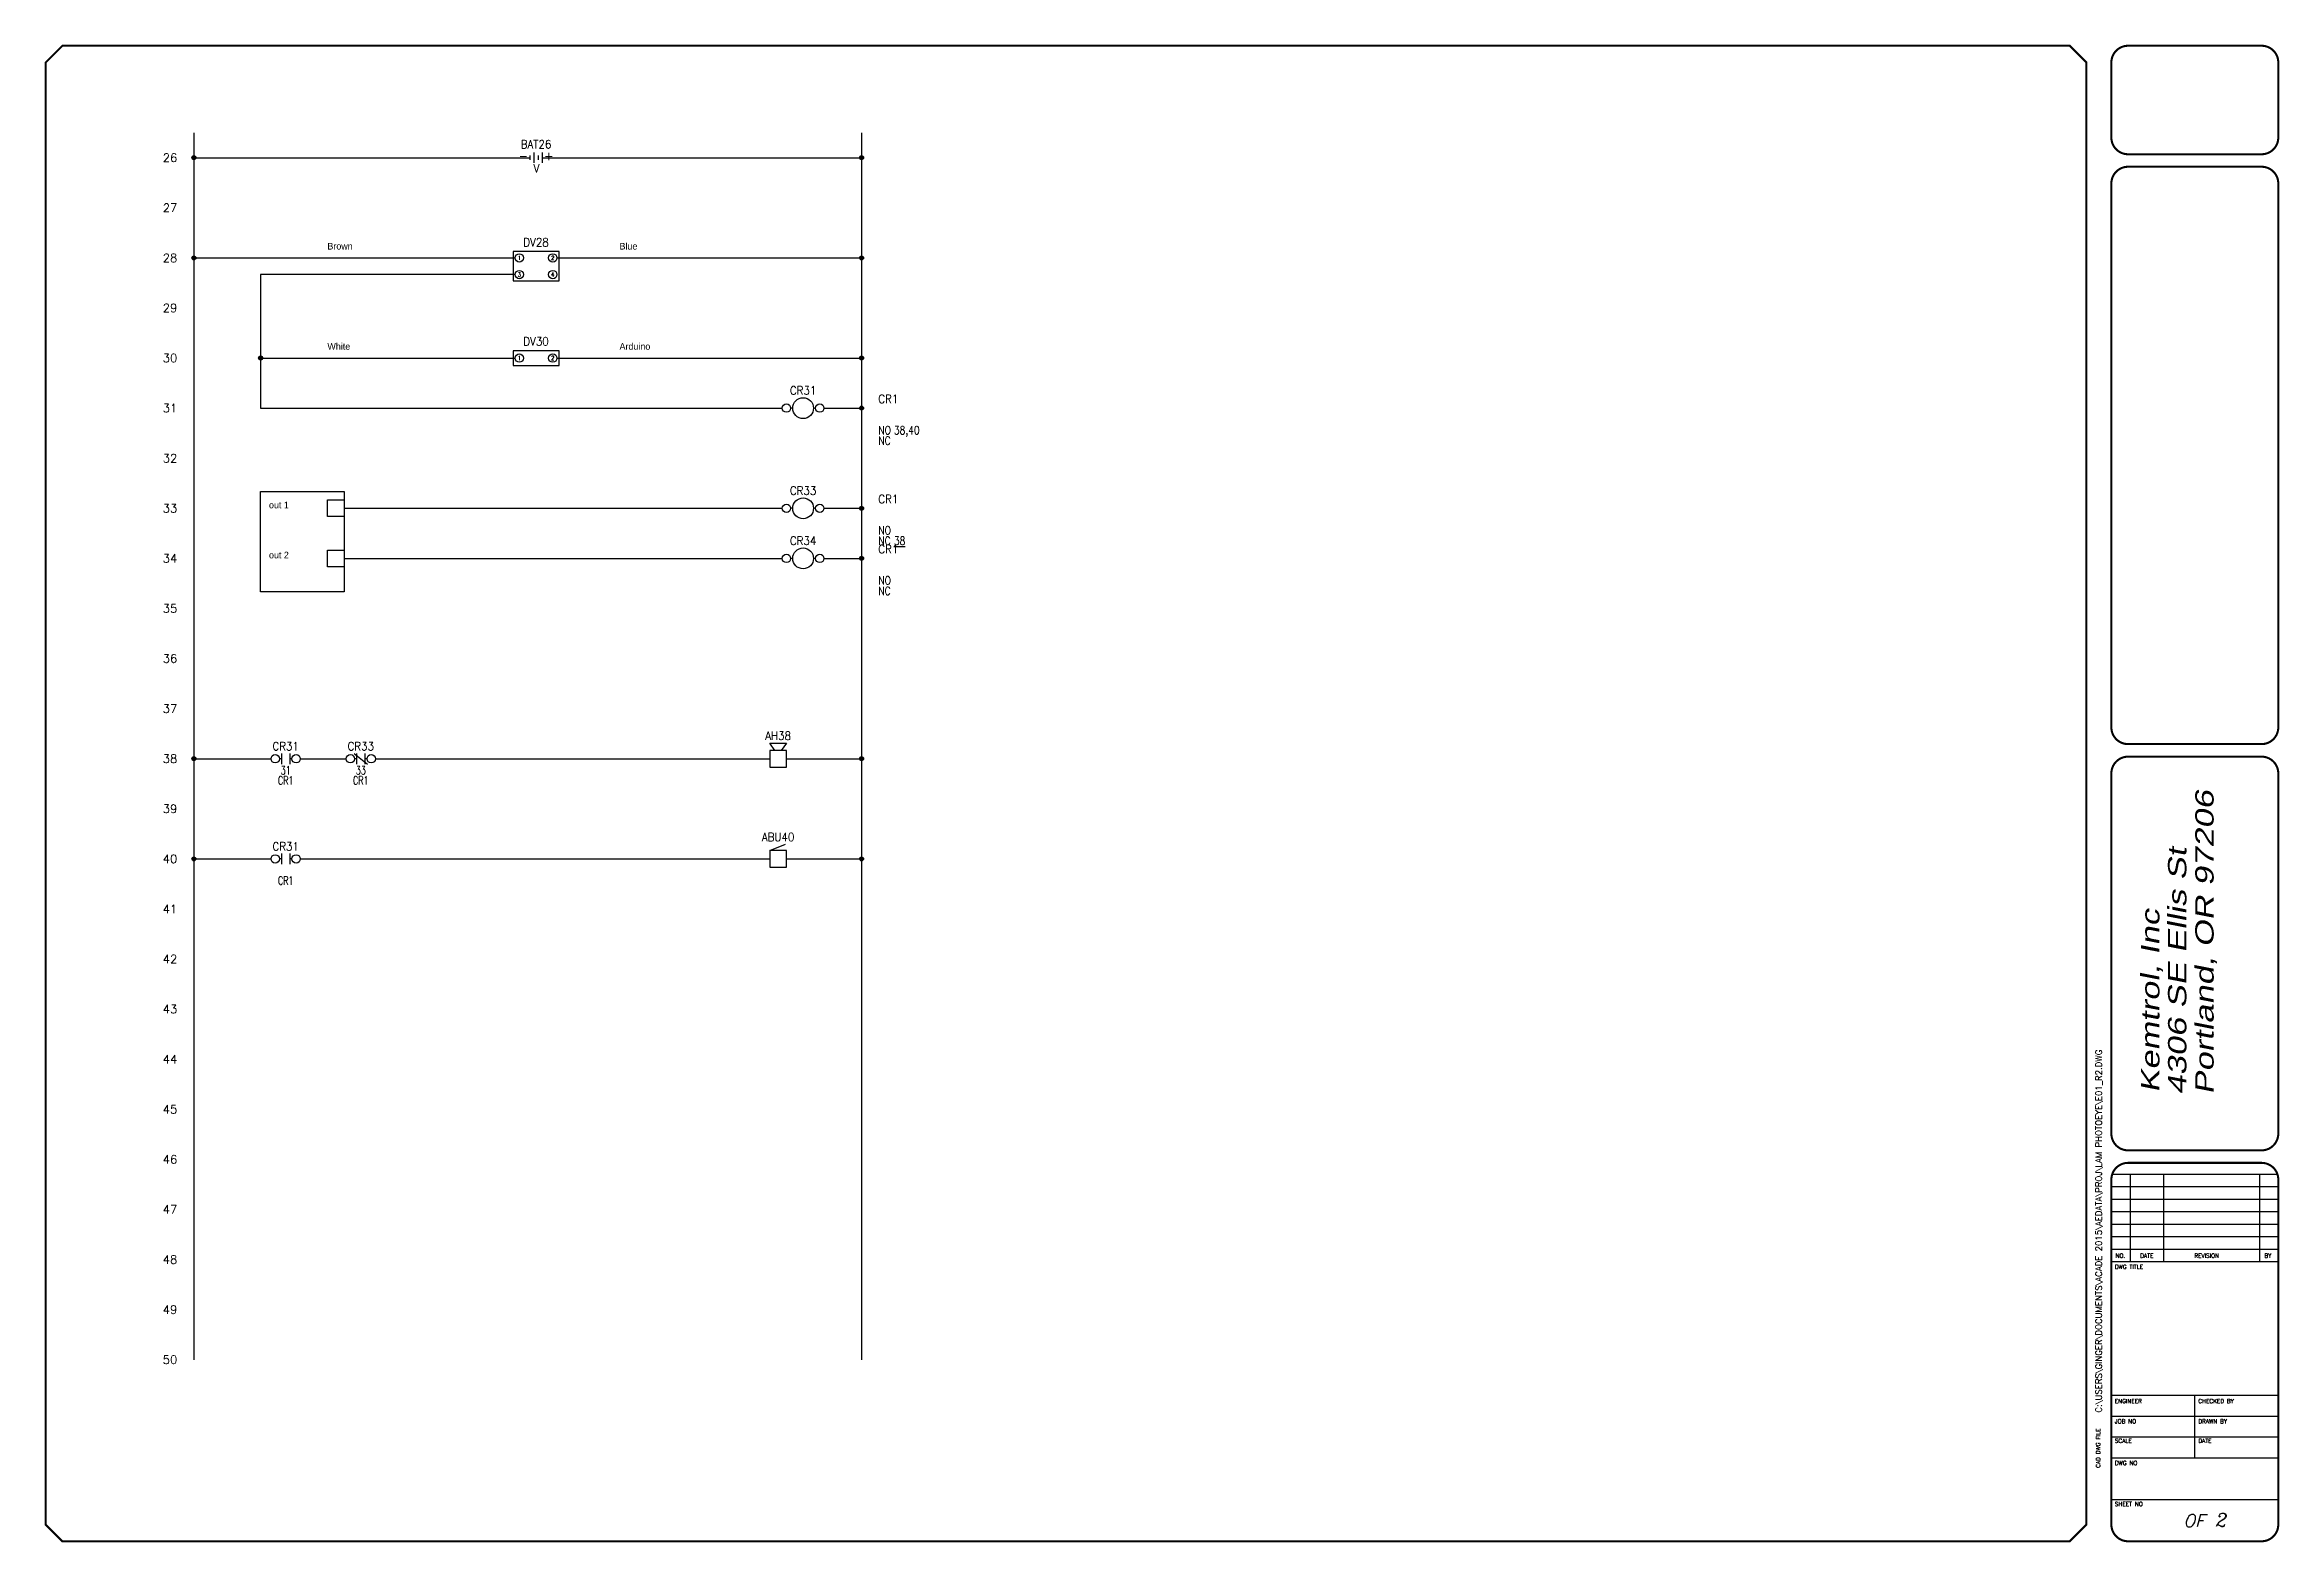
# Model space of a CAD drawing. Header units: inches. Extents: x 0 to 33.5, y 0 to 22.4.
import ezdxf
from ezdxf.enums import TextEntityAlignment as Align

# ---------------------------------------------------------------- set-up
doc = ezdxf.new("R2010")
doc.units = ezdxf.units.IN
doc.header["$MEASUREMENT"] = 0
for name, color, linetype in [('DESC', 150, 'Continuous'), ('DESCCHILD', 20, 'Continuous'), ('LOGO1', 20, 'Continuous'), ('MISC', 7, 'Continuous'), ('SYMS', 7, 'Continuous'), ('TAGS', 150, 'Continuous'), ('TERMS', 123, 'Continuous'), ('TITLE', 7, 'Continuous'), ('WIRES', 7, 'Continuous'), ('XREF', 7, 'Continuous'), ('XREFCHILD', 134, 'Continuous')]:
    doc.layers.add(name, color=color, linetype=linetype)
doc.styles.add('ITALIC', font='ITALIC')
doc.styles.add('M12', font='tt0009m_.ttf', dxfattribs={"oblique": 5})
doc.styles.add('SIMPLEX', font='SIMPLEX')
doc.styles.add('WD', font='romans.shx')

# ---------------------------------------------------------------- blocks, each defined once
blk = doc.blocks.new('NO_NUM_acade_title')
at = {"layer": 'TITLE'}
for p, q in [((30.594, 22.177), (30.594, 20.781)), ((30.969, 5.531), (33.469, 5.531)), ((31.25, 5.531), (31.25, 4.219)), ((31.75, 5.531), (31.75, 4.219)), ((33.188, 5.531), (33.188, 4.219)), ((30.969, 5.344), (33.469, 5.344)), ((30.969, 5.156), (33.469, 5.156)), ((30.969, 4.969), (33.469, 4.969)), ((30.969, 4.781), (33.469, 4.781)), ((30.969, 4.594), (33.469, 4.594)), ((30.969, 4.406), (33.469, 4.406)), ((30.969, 4.219), (33.469, 4.219)), ((30.594, 0.281), (30.594, 2.214)), ((30.969, 2.219), (33.469, 2.219)), ((32.219, 1.281), (32.219, 2.219)), ((30.969, 1.906), (33.469, 1.906)), ((30.969, 1.594), (33.469, 1.594)), ((30.969, 1.281), (33.469, 1.281)), ((30.969, 0.656), (33.469, 0.656))]:
    blk.add_line(p, q, dxfattribs=at)
at = {"layer": 'TITLE', "const_width": 0.0312}
blk.add_lwpolyline([(30.594, 0.281), (30.594, 22.177), (30.344, 22.427), (0.281, 22.427), (0.031, 22.177), (0.031, 0.281), (0.281, 0.031), (30.344, 0.031)], close=True, dxfattribs=at)
for points in [[(31.219, 22.427, 0.414214), (30.969, 22.177, 0.414214)], [(33.469, 22.177, 0.414214), (33.219, 22.427, 0.414214)], [(30.969, 21.052, 0.414214), (31.219, 20.802, 0.414214)], [(33.219, 20.802, 0.414214), (33.469, 21.052, 0.414214)], [(31.219, 20.615, 0.414214), (30.969, 20.365, 0.414214)], [(33.469, 20.365, 0.414214), (33.219, 20.615, 0.414214)], [(30.969, 12.219, 0.414214), (31.219, 11.969, 0.414214)], [(33.219, 11.969, 0.414214), (33.469, 12.219, 0.414214)], [(31.219, 11.781, 0.414214), (30.969, 11.531, 0.414214)], [(33.469, 11.531, 0.414214), (33.219, 11.781, 0.414214)], [(30.969, 6.135, 0.414214), (31.219, 5.885, 0.414214)], [(33.219, 5.885, 0.414214), (33.469, 6.135, 0.414214)], [(31.219, 5.698, 0.414214), (30.969, 5.448, 0.414214)], [(33.469, 5.448, 0.414214), (33.219, 5.698, 0.414214)], [(30.969, 0.281, 0.414214), (31.219, 0.031, 0.414214)], [(33.219, 0.031, 0.414214), (33.469, 0.281, 0.414214)]]:
    blk.add_lwpolyline(points, format="xyb", dxfattribs=at)
for points in [[(33.219, 22.427), (31.219, 22.427)], [(30.969, 22.177), (30.969, 21.052)], [(33.469, 22.177), (33.469, 21.052)], [(33.219, 20.802), (31.219, 20.802)], [(33.219, 20.615), (31.219, 20.615)], [(30.969, 20.365), (30.969, 12.219)], [(33.469, 20.365), (33.469, 12.219)], [(31.219, 11.969), (33.219, 11.969)], [(31.219, 11.781), (33.219, 11.781)], [(31.219, 5.885), (33.219, 5.885)], [(31.219, 5.698), (33.219, 5.698)], [(30.969, 5.448), (30.969, 0.281)], [(33.469, 5.448), (33.469, 0.281)], [(31.219, 0.031), (33.219, 0.031)]]:
    blk.add_lwpolyline(points, dxfattribs=at)
at = {"layer": 'TITLE', "color": 7, "const_width": 0.0312}
for points in [[(30.969, 11.531), (30.969, 6.135)], [(33.469, 11.531), (33.469, 6.135)]]:
    blk.add_lwpolyline(points, dxfattribs=at)
at = {"layer": 'TITLE', "color": 1, "style": 'SIMPLEX'}
for s, p in [('DWG TITLE', (31.021, 4.109)), ('ENGINEER', (31.021, 2.099)), ('CHECKED BY', (32.271, 2.099)), ('JOB NO', (31.021, 1.797)), ('DRAWN BY', (32.271, 1.797)), ('SCALE', (31.021, 1.505)), ('DATE', (32.271, 1.505)), ('DWG NO', (31.021, 1.172)), ('SHEET NO', (31.021, 0.557))]:
    blk.add_text(s, height=0.0625, dxfattribs=at).set_placement(p)
at = {"layer": 'TITLE', "color": 1}
for s, height, style, p in [('NO.', 0.0625, 'SIMPLEX', (31.104, 4.307)), ('DATE', 0.0625, 'SIMPLEX', (31.5, 4.307)), ('REVISION', 0.0625, 'SIMPLEX', (32.396, 4.307)), ('BY', 0.0625, 'SIMPLEX', (33.313, 4.307)), ('OF', 0.1875, 'ITALIC', (32.208, 0.339))]:
    blk.add_text(s, height=height, dxfattribs=dict(at, style=style)).set_placement(p, align=Align.MIDDLE)
at = {"layer": 'TITLE', "color": 1, "style": 'SIMPLEX'}
blk.add_text('CAD DWG FILE', height=0.0625, rotation=90, dxfattribs=at).set_placement((30.802, 1.13))
at = {"layer": 'TITLE', "color": 1, "style": 'ITALIC'}
for tag, height, p in [('TITLE#1', 0.125, (32.156, 3.406)), ('TITLE#2', 0.125, (32.156, 3.204)), ('TITLE#3', 0.125, (32.156, 3.001)), ('TITLE#4', 0.125, (32.156, 2.799)), ('DWG#', 0.2, (32.156, 0.826))]:
    blk.add_attdef(tag, text='', height=height, dxfattribs=at).set_placement(p, align=Align.CENTER)
at = {"layer": 'TITLE', "color": 1, "style": 'SIMPLEX'}
blk.add_attdef('CAD#', (30.826, 1.958), '', height=0.0938, rotation=90, dxfattribs=at)
at = {"layer": 'TITLE', "color": 1}
for tag, p, height, style in [('ENGINEER', (31.237, 1.958), 0.0938, 'ITALIC'), ('CHKDBY', (32.424, 1.958), 0.0938, 'ITALIC'), ('JOB#', (31.464, 1.644), 0.0938, 'SIMPLEX'), ('DRAWNBY', (32.494, 1.644), 0.0938, 'ITALIC'), ('SCALE', (31.353, 1.344), 0.0938, 'SIMPLEX'), ('DATE', (32.408, 1.344), 0.0938, 'SIMPLEX'), ('SHTS', (32.532, 0.25), 0.2, 'ITALIC')]:
    blk.add_attdef(tag, p, '', height=height, dxfattribs=dict(at, style=style))
at = {"layer": 'TITLE', "color": 1, "style": 'ITALIC'}
blk.add_attdef('SH#', text='', height=0.2, dxfattribs=at).set_placement((31.881, 0.25), align=Align.RIGHT)
at = {"layer": 'TITLE', "color": 7, "flags": 9}
blk.add_attdef('WD_TB', (31.219, 0.031), '', height=0.125, dxfattribs=at)
blk = doc.blocks.new('WD_MLRH')
at = {"style": 'WD'}
blk.add_attdef('RUNGFIRST', text='', height=0.125, dxfattribs=at).set_placement((-0.25, 0), align=Align.MIDDLE_RIGHT)
at = {"style": 'WD', "flags": 1}
for tag, p in [('WIRE-START', (-0.25, -0.356)), ('RUNGHORV', (-0.25, -0.127)), ('WIREMODE', (-0.25, -0.281)), ('RUNGDIST', (-0.25, -0.2)), ('RUNGCNT', (-0.25, -0.237)), ('RUNGINC', (-0.25, -0.163)), ('WIREFMT', (-0.25, -0.321)), ('WIRE-GSUF', (-0.25, -0.396)), ('PH3SPACE', (-0.25, -0.437))]:
    blk.add_attdef(tag, text='', height=0.025, dxfattribs=at).set_placement(p, align=Align.RIGHT)
blk = doc.blocks.new('WDDOT')
for radius in [0.03, 0.0187, 0.00929]:
    blk.add_circle((0, 0), radius)
blk = doc.blocks.new('HBA1')
for p, q in [((-0.094, 0.031), (-0.094, -0.031)), ((-0.031, 0.078), (-0.031, -0.078)), ((0.031, 0.031), (0.031, -0.031)), ((0.094, 0.078), (0.094, -0.078))]:
    blk.add_line(p, q)
at = {"style": 'WD'}
for tag, width, p in [('INST', 0.7, (0.006, 0.466)), ('LOC', 0.7, (0.006, 0.296)), ('TAG1', 0.9, (0, 0.14)), ('RATING1', 0.9, (0.006, -0.219)), ('DESC1', 0.7, (0, -0.375)), ('DESC2', 0.7, (0, -0.531))]:
    blk.add_attdef(tag, text='', height=0.125, dxfattribs=dict(at, width=width)).set_placement(p, align=Align.CENTER)
at = {"linetype": 'Continuous', "style": 'WD'}
blk.add_attdef('TERM01', text='', height=0.125, dxfattribs=at).set_placement((-0.122, 0.09), align=Align.TOP_RIGHT)
at = {"style": 'WD', "flags": 1}
for tag, p in [('X4TERM01', (-0.094, 0)), ('X1TERM02', (0.094, 0))]:
    blk.add_attdef(tag, p, '', height=0.0125, dxfattribs=at)
at = {"linetype": 'Continuous', "style": 'WD', "flags": 9}
blk.add_attdef('ASSYCODE', text='', height=0.01, dxfattribs=at).set_placement((0.001, 0.059), align=Align.CENTER)
at = {"style": 'WD', "flags": 9}
blk.add_attdef('FAMILY', text='', height=0.01, dxfattribs=at).set_placement((-0.005, 0.107), align=Align.CENTER)
at = {"linetype": 'Continuous', "style": 'WD', "flags": 1}
for tag, p in [('MFG', (0, 0.078)), ('CAT', (0, 0.097))]:
    blk.add_attdef(tag, text='', height=0.01, dxfattribs=at).set_placement(p, align=Align.MIDDLE)
at = {"linetype": 'Continuous', "style": 'WD'}
blk.add_attdef('TERM02', text='', height=0.125, dxfattribs=at).set_placement((0.122, 0.09), align=Align.TOP_LEFT)
blk = doc.blocks.new('HDV1TF')
for p, q in [((0.344, 0.094), (-0.344, 0.094)), ((-0.344, 0.094), (-0.344, -0.344)), ((0.344, -0.344), (0.344, 0.094)), ((-0.344, -0.344), (0.344, -0.344))]:
    blk.add_line(p, q)
for centre in [(-0.25, 0), (0.25, 0), (-0.25, -0.25), (0.25, -0.25)]:
    blk.add_circle(centre, 0.0625)
at = {"style": 'WD'}
for tag, width, p in [('INST', 0.7, (0.006, 0.497)), ('LOC', 0.7, (0.006, 0.327)), ('TAG1', 0.9, (0, 0.171)), ('RATING2', 0.7, (0, -0.219)), ('DESC1', 0.7, (0, -0.543)), ('DESC2', 0.7, (0, -0.699)), ('XREF', 0.7, (0, -0.856))]:
    blk.add_attdef(tag, text='', height=0.125, dxfattribs=dict(at, width=width)).set_placement(p, align=Align.CENTER)
at = {"linetype": 'Continuous', "style": 'WD', "width": 0.8, "flags": 8}
for tag, p in [('TERM01', (-0.25, 0)), ('TERM02', (0.25, 0)), ('TERM03', (-0.25, -0.25)), ('TERM04', (0.25, -0.25))]:
    blk.add_attdef(tag, text='', height=0.0625, dxfattribs=at).set_placement(p, align=Align.MIDDLE)
at = {"style": 'WD', "flags": 1}
for tag, p in [('X4TERM01', (-0.312, 0)), ('X2TERM01', (-0.25, 0.062)), ('X2TERM02', (0.25, 0.062)), ('X1TERM02', (0.312, 0)), ('X4TERM03', (-0.312, -0.25)), ('X8TERM03', (-0.25, -0.312)), ('X8TERM04', (0.25, -0.312)), ('X1TERM04', (0.312, -0.25))]:
    blk.add_attdef(tag, p, '', height=0.0125, dxfattribs=at)
at = {"style": 'WD', "width": 0.7}
blk.add_attdef('RATING1', text='', height=0.125, dxfattribs=at).set_placement((0, 0), align=Align.MIDDLE)
at = {"linetype": 'Continuous', "style": 'WD', "flags": 9}
blk.add_attdef('ASSYCODE', text='', height=0.01, dxfattribs=at).set_placement((0, 0.078), align=Align.CENTER)
at = {"style": 'WD', "flags": 9}
blk.add_attdef('FAMILY', text='', height=0.01, dxfattribs=at).set_placement((-0.005, 0.139), align=Align.CENTER)
at = {"linetype": 'Continuous', "style": 'WD', "flags": 1}
for tag, p in [('MFG', (0, 0.109)), ('CAT', (0, 0.128))]:
    blk.add_attdef(tag, text='', height=0.01, dxfattribs=at).set_placement(p, align=Align.MIDDLE)
blk = doc.blocks.new('HDV1T6')
for p, q in [((0.344, 0.109), (-0.344, 0.109)), ((-0.344, 0.109), (-0.344, -0.109)), ((0.344, -0.109), (0.344, 0.109)), ((-0.344, -0.109), (0.344, -0.109))]:
    blk.add_line(p, q)
for centre in [(-0.25, 0), (0.25, 0)]:
    blk.add_circle(centre, 0.0625)
at = {"style": 'WD'}
for tag, width, p in [('INST', 0.7, (0.006, 0.669)), ('RATING2', 0.7, (0, 0.343)), ('LOC', 0.7, (0.006, 0.499)), ('TAG1', 0.9, (0, 0.187)), ('DESC1', 0.7, (0, -0.309)), ('DESC2', 0.7, (0, -0.465)), ('XREF', 0.7, (0, -0.621))]:
    blk.add_attdef(tag, text='', height=0.125, dxfattribs=dict(at, width=width)).set_placement(p, align=Align.CENTER)
at = {"linetype": 'Continuous', "style": 'WD', "width": 0.8, "flags": 8}
for tag, p in [('TERM01', (-0.25, 0)), ('TERM02', (0.25, 0))]:
    blk.add_attdef(tag, text='', height=0.0625, dxfattribs=at).set_placement(p, align=Align.MIDDLE)
at = {"style": 'WD', "flags": 1}
for tag, p in [('X4TERM01', (-0.312, 0)), ('X2TERM01', (-0.25, 0.062)), ('X2TERM02', (0.25, 0.062)), ('X1TERM02', (0.312, 0)), ('X8TERM01', (-0.25, -0.062)), ('X8TERM02', (0.25, -0.062))]:
    blk.add_attdef(tag, p, '', height=0.0125, dxfattribs=at)
at = {"style": 'WD', "width": 0.7}
blk.add_attdef('RATING1', text='', height=0.125, dxfattribs=at).set_placement((0, 0), align=Align.MIDDLE)
at = {"linetype": 'Continuous', "style": 'WD', "flags": 9}
blk.add_attdef('ASSYCODE', text='', height=0.01, dxfattribs=at).set_placement((0, 0.094), align=Align.CENTER)
at = {"style": 'WD', "flags": 9}
blk.add_attdef('FAMILY', text='', height=0.01, dxfattribs=at).set_placement((-0.005, 0.154), align=Align.CENTER)
at = {"linetype": 'Continuous', "style": 'WD', "flags": 1}
for tag, p in [('MFG', (0, 0.125)), ('CAT', (0, 0.144))]:
    blk.add_attdef(tag, text='', height=0.01, dxfattribs=at).set_placement(p, align=Align.MIDDLE)
blk = doc.blocks.new('HCR1T')
for p, q in [((-0.156, 0), (-0.188, 0)), ((0.188, 0), (0.156, 0))]:
    blk.add_line(p, q)
for centre, radius in [((-0.25, 0), 0.0625), ((0, 0), 0.156), ((0.25, 0), 0.0625)]:
    blk.add_circle(centre, radius)
at = {"style": 'WD'}
for tag, width, p in [('INST', 0.7, (0, 0.528)), ('LOC', 0.7, (0, 0.359)), ('TAG1', 0.9, (0, 0.202))]:
    blk.add_attdef(tag, text='', height=0.125, dxfattribs=dict(at, width=width)).set_placement(p, align=Align.CENTER)
at = {"linetype": 'Continuous', "style": 'WD', "width": 0.8, "flags": 8}
for tag, p in [('TERM01', (-0.25, 0)), ('TERM02', (0.25, 0))]:
    blk.add_attdef(tag, text='', height=0.0625, dxfattribs=at).set_placement(p, align=Align.MIDDLE_CENTER)
at = {"style": 'WD', "flags": 1}
for tag, p in [('X4TERM01', (-0.312, 0)), ('X1TERM02', (0.312, 0))]:
    blk.add_attdef(tag, p, '', height=0.0125, dxfattribs=at)
at = {"linetype": 'Continuous', "style": 'WD', "flags": 9}
blk.add_attdef('ASSYCODE', text='', height=0.01, dxfattribs=at).set_placement((0, 0.109), align=Align.CENTER)
at = {"style": 'WD', "flags": 9}
blk.add_attdef('FAMILY', text='', height=0.01, dxfattribs=at).set_placement((-0.005, 0.17), align=Align.CENTER)
at = {"linetype": 'Continuous', "style": 'WD', "flags": 1}
for tag, p in [('MFG', (0, 0.14)), ('CAT', (0, 0.159))]:
    blk.add_attdef(tag, text='', height=0.01, dxfattribs=at).set_placement(p, align=Align.MIDDLE)
at = {"style": 'WD'}
for tag, p, width in [('DESC1', (1.126, 0.076), 0.9), ('DESC2', (1.126, -0.081), 0.9), ('DESC3', (1.126, -0.237), 0.9), ('XREFNO', (1.359, -0.393), 0.8), ('XREFNC', (1.359, -0.549), 0.8)]:
    blk.add_attdef(tag, p, '', height=0.125, dxfattribs=dict(at, width=width))
at = {"style": 'WD', "width": 0.8, "flags": 8}
for tag, p in [('NO', (1.126, -0.393)), ('NC', (1.126, -0.549))]:
    blk.add_attdef(tag, p, '', height=0.125, dxfattribs=at)
blk = doc.blocks.new('HCR21T')
for p, q in [((-0.062, 0), (-0.094, 0)), ((0.094, 0), (0.062, 0))]:
    blk.add_line(p, q)
at = {"linetype": 'Continuous'}
for p, q in [((-0.062, 0.08), (-0.062, -0.08)), ((0.062, 0.08), (0.062, -0.08))]:
    blk.add_line(p, q, dxfattribs=at)
for centre in [(-0.156, 0), (0.156, 0)]:
    blk.add_circle(centre, 0.0625)
at = {"style": 'WD'}
for tag, width, p in [('INST', 0.7, (0, 0.451)), ('LOC', 0.7, (0, 0.281)), ('TAG2', 0.9, (0, 0.125)), ('DESC1', 0.7, (0, -0.387)), ('XREF', 0.7, (0, -0.235)), ('DESC2', 0.7, (0, -0.543))]:
    blk.add_attdef(tag, text='', height=0.125, dxfattribs=dict(at, width=width)).set_placement(p, align=Align.CENTER)
at = {"linetype": 'Continuous', "style": 'WD', "width": 0.8, "flags": 8}
for tag, p in [('TERM01', (-0.156, 0)), ('TERM02', (0.156, 0))]:
    blk.add_attdef(tag, text='', height=0.0625, dxfattribs=at).set_placement(p, align=Align.MIDDLE_CENTER)
at = {"style": 'WD'}
for tag, p, height, flags in [('X4TERM01', (-0.219, 0), 0.0125, 1), ('FAMILY', (0.097, 0.053), 0.01, 9), ('CONTACT', (0.097, 0.036), 0.01, 1), ('X1TERM02', (0.219, 0), 0.0125, 1)]:
    blk.add_attdef(tag, p, '', height=height, dxfattribs=dict(at, flags=flags))
for tag, p in [('X2LINK', (0, 0.125)), ('X8LINK', (0, -0.125))]:
    blk.add_attdef(tag, p, '', height=0.01, dxfattribs=at)
blk = doc.blocks.new('HCR22T')
at = {"linetype": 'Continuous'}
for p, q in [((-0.1, 0.08), (0.1, -0.08)), ((-0.062, 0.08), (-0.062, -0.08)), ((0.062, 0.08), (0.062, -0.08))]:
    blk.add_line(p, q, dxfattribs=at)
for p, q in [((-0.062, 0), (-0.094, 0)), ((0.094, 0), (0.062, 0))]:
    blk.add_line(p, q)
for centre in [(-0.156, 0), (0.156, 0)]:
    blk.add_circle(centre, 0.0625)
at = {"style": 'WD'}
for tag, width, p in [('INST', 0.7, (0, 0.451)), ('LOC', 0.7, (0, 0.281)), ('TAG2', 0.9, (0, 0.125)), ('DESC1', 0.7, (0, -0.387)), ('XREF', 0.7, (0, -0.235)), ('DESC2', 0.7, (0, -0.543)), ('DESC3', 0.7, (0, -0.699))]:
    blk.add_attdef(tag, text='', height=0.125, dxfattribs=dict(at, width=width)).set_placement(p, align=Align.CENTER)
at = {"linetype": 'Continuous', "style": 'WD', "width": 0.8, "flags": 8}
for tag, p in [('TERM01', (-0.156, 0)), ('TERM02', (0.156, 0))]:
    blk.add_attdef(tag, text='', height=0.0625, dxfattribs=at).set_placement(p, align=Align.MIDDLE_CENTER)
at = {"style": 'WD'}
for tag, p, height, flags in [('X4TERM01', (-0.219, 0), 0.0125, 1), ('FAMILY', (0.097, 0.053), 0.01, 9), ('CONTACT', (0.097, 0.036), 0.01, 1), ('X1TERM02', (0.219, 0), 0.0125, 1)]:
    blk.add_attdef(tag, p, '', height=height, dxfattribs=dict(at, flags=flags))
for tag, p in [('X2LINK', (0, 0.125)), ('X8LINK', (0, -0.125))]:
    blk.add_attdef(tag, p, '', height=0.01, dxfattribs=at)
blk = doc.blocks.new('HAN1H')
for p, q in [((-0.047, 0.125), (-0.125, 0.234)), ((-0.125, 0.234), (0.125, 0.234)), ((0.125, 0.125), (-0.125, 0.125)), ((-0.125, 0.125), (-0.125, -0.125)), ((0.125, 0.234), (0.047, 0.125)), ((0.125, -0.125), (0.125, 0.125)), ((-0.125, -0.125), (0.125, -0.125))]:
    blk.add_line(p, q)
at = {"style": 'WD'}
for tag, width, p in [('INST', 0.7, (0.006, 0.606)), ('TAG1', 0.9, (0, 0.281)), ('LOC', 0.7, (0.006, 0.437))]:
    blk.add_attdef(tag, text='', height=0.125, dxfattribs=dict(at, width=width)).set_placement(p, align=Align.CENTER)
at = {"style": 'WD', "flags": 1}
for tag, p in [('X4TERM01', (-0.125, 0)), ('X1TERM02', (0.125, 0))]:
    blk.add_attdef(tag, p, '', height=0.0125, dxfattribs=at)
at = {"linetype": 'Continuous', "style": 'WD', "flags": 9}
blk.add_attdef('ASSYCODE', text='', height=0.01, dxfattribs=at).set_placement((0, 0.109), align=Align.CENTER)
at = {"style": 'WD', "flags": 9}
blk.add_attdef('FAMILY', text='', height=0.01, dxfattribs=at).set_placement((-0.005, 0.17), align=Align.CENTER)
at = {"linetype": 'Continuous', "style": 'WD', "flags": 1}
for tag, p in [('MFG', (0, 0.14)), ('CAT', (0, 0.159))]:
    blk.add_attdef(tag, text='', height=0.01, dxfattribs=at).set_placement(p, align=Align.MIDDLE)
at = {"style": 'WD', "width": 0.9}
for tag, p in [('DESC1', (1.126, 0.076)), ('DESC2', (1.126, -0.081))]:
    blk.add_attdef(tag, p, '', height=0.125, dxfattribs=at)
at = {"linetype": 'Continuous', "style": 'WD'}
blk.add_attdef('TERM01', text='', height=0.125, dxfattribs=at).set_placement((-0.169, -0.035), align=Align.TOP_RIGHT)
blk.add_attdef('TERM02', text='', height=0.125, dxfattribs=at).set_placement((0.169, -0.035), align=Align.TOP_LEFT)
blk = doc.blocks.new('HAN1Z')
for p, q in [((-0.125, 0.125), (0.109, 0.219)), ((0.125, 0.125), (-0.125, 0.125)), ((-0.125, 0.125), (-0.125, -0.125)), ((0.125, -0.125), (0.125, 0.125)), ((-0.125, -0.125), (0.125, -0.125))]:
    blk.add_line(p, q)
at = {"style": 'WD'}
for tag, width, p in [('INST', 0.7, (0.006, 0.591)), ('TAG1', 0.9, (0, 0.265)), ('LOC', 0.7, (0.006, 0.421))]:
    blk.add_attdef(tag, text='', height=0.125, dxfattribs=dict(at, width=width)).set_placement(p, align=Align.CENTER)
at = {"style": 'WD', "flags": 1}
for tag, p in [('X4TERM01', (-0.125, 0)), ('X1TERM02', (0.125, 0))]:
    blk.add_attdef(tag, p, '', height=0.0125, dxfattribs=at)
at = {"linetype": 'Continuous', "style": 'WD', "flags": 9}
blk.add_attdef('ASSYCODE', text='', height=0.01, dxfattribs=at).set_placement((0, 0.109), align=Align.CENTER)
at = {"style": 'WD', "flags": 9}
blk.add_attdef('FAMILY', text='', height=0.01, dxfattribs=at).set_placement((-0.005, 0.17), align=Align.CENTER)
at = {"linetype": 'Continuous', "style": 'WD', "flags": 1}
for tag, p in [('MFG', (0, 0.14)), ('CAT', (0, 0.159))]:
    blk.add_attdef(tag, text='', height=0.01, dxfattribs=at).set_placement(p, align=Align.MIDDLE)
at = {"style": 'WD', "width": 0.9}
for tag, p in [('DESC1', (1.126, 0.076)), ('DESC2', (1.126, -0.081))]:
    blk.add_attdef(tag, p, '', height=0.125, dxfattribs=at)
at = {"linetype": 'Continuous', "style": 'WD'}
blk.add_attdef('TERM01', text='', height=0.125, dxfattribs=at).set_placement((-0.169, -0.035), align=Align.TOP_RIGHT)
blk.add_attdef('TERM02', text='', height=0.125, dxfattribs=at).set_placement((0.169, -0.035), align=Align.TOP_LEFT)

msp = doc.modelspace()

# ---------------------------------------------------------------- linework, layer by layer
for points in [[(3.25, 15.75), (4.5, 15.75), (4.5, 14.25), (3.25, 14.25)], [(4.25, 15.625), (4.5, 15.625), (4.5, 15.375), (4.25, 15.375)], [(4.25, 14.875), (4.5, 14.875), (4.5, 14.625), (4.25, 14.625)]]:
    msp.add_lwpolyline(points, close=True)
at = {"layer": 'WIRES'}
for p, q in [((2.25, 21.125), (2.25, 2.75)), ((12.25, 21.125), (12.25, 2.75)), ((2.25, 20.75), (7.281, 20.75)), ((7.469, 20.75), (12.25, 20.75)), ((2.25, 19.25), (7.062, 19.25)), ((7.688, 19.25), (12.25, 19.25)), ((7.062, 19), (3.25, 19)), ((3.25, 19), (3.25, 17.75)), ((3.25, 17.75), (7.062, 17.75)), ((3.25, 17.75), (3.25, 17)), ((7.688, 17.75), (12.25, 17.75)), ((3.25, 17), (11.062, 17)), ((11.688, 17), (12.25, 17)), ((4.5, 15.5), (11.062, 15.5)), ((11.688, 15.5), (12.25, 15.5)), ((4.5, 14.75), (11.062, 14.75)), ((11.688, 14.75), (12.25, 14.75)), ((2.25, 11.75), (3.406, 11.75)), ((3.844, 11.75), (4.531, 11.75)), ((4.969, 11.75), (10.875, 11.75)), ((11.125, 11.75), (12.25, 11.75)), ((2.25, 10.25), (3.406, 10.25)), ((3.844, 10.25), (10.875, 10.25)), ((11.125, 10.25), (12.25, 10.25))]:
    msp.add_line(p, q, dxfattribs=at)

# ---------------------------------------------------------------- block references
ref = msp.add_blockref('NO_NUM_acade_title', (0, 0))
ref.add_attrib('SHTS', '2', (32.532, 0.25), dxfattribs={"layer": 'TITLE', "color": 1, "height": 0.2, "style": 'ITALIC'})
ref.add_attrib('CAD#', 'C:\\USERS\\GINGER\\DOCUMENTS\\ACADE 2015\\AEDATA\\PROJ\\LAM PHOTOEYE\\E01_R2.DWG', (30.826, 1.958), dxfattribs={"layer": 'TITLE', "color": 1, "height": 0.09375, "rotation": 90, "style": 'SIMPLEX'})
msp.add_blockref('WD_MLRH', (2.25, 20.75)).add_auto_attribs({'RUNGFIRST': '26'})
at = {"layer": 'SYMS'}
for p in [(2.25, 20.75), (12.25, 20.75), (2.25, 19.25), (12.25, 19.25), (3.25, 17.75), (12.25, 17.75), (12.25, 17), (12.25, 15.5), (12.25, 14.75), (2.25, 11.75), (12.25, 11.75), (2.25, 10.25), (12.25, 10.25)]:
    msp.add_blockref('WDDOT', p, dxfattribs=at)
ref = msp.add_blockref('HBA1', (7.375, 20.75), dxfattribs=at)
ref.add_attrib('RATING1', 'V', dxfattribs={"layer": 'MISC', "height": 0.125, "style": 'WD', "width": 0.9}).set_placement((7.381, 20.531), align=Align.CENTER)
ref.add_attrib('TERM02', '+', dxfattribs={"layer": 'TERMS', "linetype": 'Continuous', "height": 0.125, "style": 'WD'}).set_placement((7.497, 20.84), align=Align.TOP_LEFT)
ref.add_attrib('TERM01', '-', dxfattribs={"layer": 'TERMS', "linetype": 'Continuous', "height": 0.125, "style": 'WD'}).set_placement((7.253, 20.84), align=Align.TOP_RIGHT)
ref.add_attrib('TAG1', 'BAT26', dxfattribs={"layer": 'TAGS', "height": 0.125, "style": 'WD', "width": 0.9}).set_placement((7.375, 20.89), align=Align.CENTER)
ref = msp.add_blockref('HDV1TF', (7.375, 19.25), dxfattribs=at)
ref.add_attrib('TERM03', '3', dxfattribs={"layer": 'TERMS', "linetype": 'Continuous', "height": 0.0625, "style": 'WD', "width": 0.8, "flags": 8}).set_placement((7.125, 19), align=Align.MIDDLE)
ref.add_attrib('TERM04', '4', dxfattribs={"layer": 'TERMS', "linetype": 'Continuous', "height": 0.0625, "style": 'WD', "width": 0.8, "flags": 8}).set_placement((7.625, 19), align=Align.MIDDLE)
ref.add_attrib('TERM02', '2', dxfattribs={"layer": 'TERMS', "linetype": 'Continuous', "height": 0.0625, "style": 'WD', "width": 0.8, "flags": 8}).set_placement((7.625, 19.25), align=Align.MIDDLE)
ref.add_attrib('TERM01', '1', dxfattribs={"layer": 'TERMS', "linetype": 'Continuous', "height": 0.0625, "style": 'WD', "width": 0.8, "flags": 8}).set_placement((7.125, 19.25), align=Align.MIDDLE)
ref.add_attrib('TAG1', 'DV28', dxfattribs={"layer": 'TAGS', "height": 0.125, "style": 'WD', "width": 0.9}).set_placement((7.375, 19.421), align=Align.CENTER)
ref = msp.add_blockref('HDV1T6', (7.375, 17.75), dxfattribs=at)
ref.add_attrib('TERM02', '2', dxfattribs={"layer": 'TERMS', "linetype": 'Continuous', "height": 0.0625, "style": 'WD', "width": 0.8, "flags": 8}).set_placement((7.625, 17.75), align=Align.MIDDLE)
ref.add_attrib('TERM01', '1', dxfattribs={"layer": 'TERMS', "linetype": 'Continuous', "height": 0.0625, "style": 'WD', "width": 0.8, "flags": 8}).set_placement((7.125, 17.75), align=Align.MIDDLE)
ref.add_attrib('TAG1', 'DV30', dxfattribs={"layer": 'TAGS', "height": 0.125, "style": 'WD', "width": 0.9}).set_placement((7.375, 17.937), align=Align.CENTER)
ref = msp.add_blockref('HCR1T', (11.375, 17), dxfattribs=at)
ref.add_attrib('NC', 'NC', (12.501, 16.451), dxfattribs={"layer": 'MISC', "height": 0.125, "style": 'WD', "width": 0.8, "flags": 8})
ref.add_attrib('NO', 'NO', (12.501, 16.607), dxfattribs={"layer": 'MISC', "height": 0.125, "style": 'WD', "width": 0.8, "flags": 8})
ref.add_attrib('XREFNO', '38,40', (12.734, 16.607), dxfattribs={"layer": 'XREF', "height": 0.125, "style": 'WD', "width": 0.8})
ref.add_attrib('DESC1', 'CR1', (12.501, 17.076), dxfattribs={"layer": 'DESC', "height": 0.125, "style": 'WD', "width": 0.9})
ref.add_attrib('TAG1', 'CR31', dxfattribs={"layer": 'TAGS', "height": 0.125, "style": 'WD', "width": 0.9}).set_placement((11.375, 17.202), align=Align.CENTER)
ref = msp.add_blockref('HCR1T', (11.375, 15.5), dxfattribs=at)
ref.add_attrib('NC', 'NC', (12.501, 14.951), dxfattribs={"layer": 'MISC', "height": 0.125, "style": 'WD', "width": 0.8, "flags": 8})
ref.add_attrib('NO', 'NO', (12.501, 15.107), dxfattribs={"layer": 'MISC', "height": 0.125, "style": 'WD', "width": 0.8, "flags": 8})
ref.add_attrib('XREFNC', '%%u38%%u', (12.734, 14.951), dxfattribs={"layer": 'XREF', "height": 0.125, "style": 'WD', "width": 0.8})
ref.add_attrib('DESC1', 'CR1', (12.501, 15.576), dxfattribs={"layer": 'DESC', "height": 0.125, "style": 'WD', "width": 0.9})
ref.add_attrib('TAG1', 'CR33', dxfattribs={"layer": 'TAGS', "height": 0.125, "style": 'WD', "width": 0.9}).set_placement((11.375, 15.702), align=Align.CENTER)
ref = msp.add_blockref('HCR1T', (11.375, 14.75), dxfattribs=at)
ref.add_attrib('NC', 'NC', (12.501, 14.201), dxfattribs={"layer": 'MISC', "height": 0.125, "style": 'WD', "width": 0.8, "flags": 8})
ref.add_attrib('NO', 'NO', (12.501, 14.357), dxfattribs={"layer": 'MISC', "height": 0.125, "style": 'WD', "width": 0.8, "flags": 8})
ref.add_attrib('DESC1', 'CR1', (12.501, 14.826), dxfattribs={"layer": 'DESC', "height": 0.125, "style": 'WD', "width": 0.9})
ref.add_attrib('TAG1', 'CR34', dxfattribs={"layer": 'TAGS', "height": 0.125, "style": 'WD', "width": 0.9}).set_placement((11.375, 14.952), align=Align.CENTER)
ref = msp.add_blockref('HAN1H', (11, 11.75), dxfattribs=at)
ref.add_attrib('TAG1', 'AH38', dxfattribs={"layer": 'TAGS', "height": 0.125, "style": 'WD', "width": 0.9}).set_placement((11, 12.031), align=Align.CENTER)
ref = msp.add_blockref('HCR21T', (3.625, 11.75), dxfattribs=at)
ref.add_attrib('XREF', '31', dxfattribs={"layer": 'XREFCHILD', "height": 0.125, "style": 'WD', "width": 0.7}).set_placement((3.625, 11.515), align=Align.CENTER)
ref.add_attrib('DESC1', 'CR1', dxfattribs={"layer": 'DESCCHILD', "height": 0.125, "style": 'WD', "width": 0.7}).set_placement((3.625, 11.363), align=Align.CENTER)
ref.add_attrib('TAG2', 'CR31', dxfattribs={"layer": 'TAGS', "height": 0.125, "style": 'WD', "width": 0.9}).set_placement((3.625, 11.875), align=Align.CENTER)
ref = msp.add_blockref('HCR22T', (4.75, 11.75), dxfattribs=at)
ref.add_attrib('XREF', '33', dxfattribs={"layer": 'XREFCHILD', "height": 0.125, "style": 'WD', "width": 0.7}).set_placement((4.75, 11.515), align=Align.CENTER)
ref.add_attrib('DESC1', 'CR1', dxfattribs={"layer": 'DESCCHILD', "height": 0.125, "style": 'WD', "width": 0.7}).set_placement((4.75, 11.363), align=Align.CENTER)
ref.add_attrib('TAG2', 'CR33', dxfattribs={"layer": 'TAGS', "height": 0.125, "style": 'WD', "width": 0.9}).set_placement((4.75, 11.875), align=Align.CENTER)
ref = msp.add_blockref('HCR21T', (3.625, 10.25), dxfattribs=at)
ref.add_attrib('DESC1', 'CR1', dxfattribs={"layer": 'DESCCHILD', "height": 0.125, "style": 'WD', "width": 0.7}).set_placement((3.625, 9.863), align=Align.CENTER)
ref.add_attrib('TAG2', 'CR31', dxfattribs={"layer": 'TAGS', "height": 0.125, "style": 'WD', "width": 0.9}).set_placement((3.625, 10.375), align=Align.CENTER)
ref = msp.add_blockref('HAN1Z', (11, 10.25), dxfattribs=at)
ref.add_attrib('TAG1', 'ABU40', dxfattribs={"layer": 'TAGS', "height": 0.125, "style": 'WD', "width": 0.9}).set_placement((11, 10.515), align=Align.CENTER)

# ---------------------------------------------------------------- texts
at = {"style": 'WD'}
for s, p in [('27', (2, 20)), ('28', (2, 19.25)), ('29', (2, 18.5)), ('30', (2, 17.75)), ('31', (2, 17)), ('32', (2, 16.25)), ('33', (2, 15.5)), ('34', (2, 14.75)), ('35', (2, 14)), ('36', (2, 13.25)), ('37', (2, 12.5)), ('38', (2, 11.75)), ('39', (2, 11)), ('40', (2, 10.25)), ('41', (2, 9.5)), ('42', (2, 8.75)), ('43', (2, 8)), ('44', (2, 7.25)), ('45', (2, 6.5)), ('46', (2, 5.75)), ('47', (2, 5)), ('48', (2, 4.25)), ('49', (2, 3.5)), ('50', (2, 2.75))]:
    msp.add_text(s, height=0.125, dxfattribs=at).set_placement(p, align=Align.MIDDLE_RIGHT)
for s, p in [('Brown', (4.25, 19.375)), ('Blue', (8.625, 19.375)), ('White', (4.25, 17.875)), ('Arduino', (8.625, 17.875)), ('out 1', (3.375, 15.5)), ('out 2', (3.375, 14.75))]:
    msp.add_text(s, height=0.1).set_placement(p)
at = {"layer": 'LOGO1', "color": 4, "style": 'M12', "oblique": 11, "width": 1.4}
for s, p in [('Portland, OR 97206', (32.501, 6.721)), ('4306 SE Ellis St', (32.093, 6.721)), ('Kemtrol, Inc', (31.689, 6.747))]:
    msp.add_text(s, height=0.27519, rotation=90, dxfattribs=at).set_placement(p)

doc.saveas('drawing.dxf')
